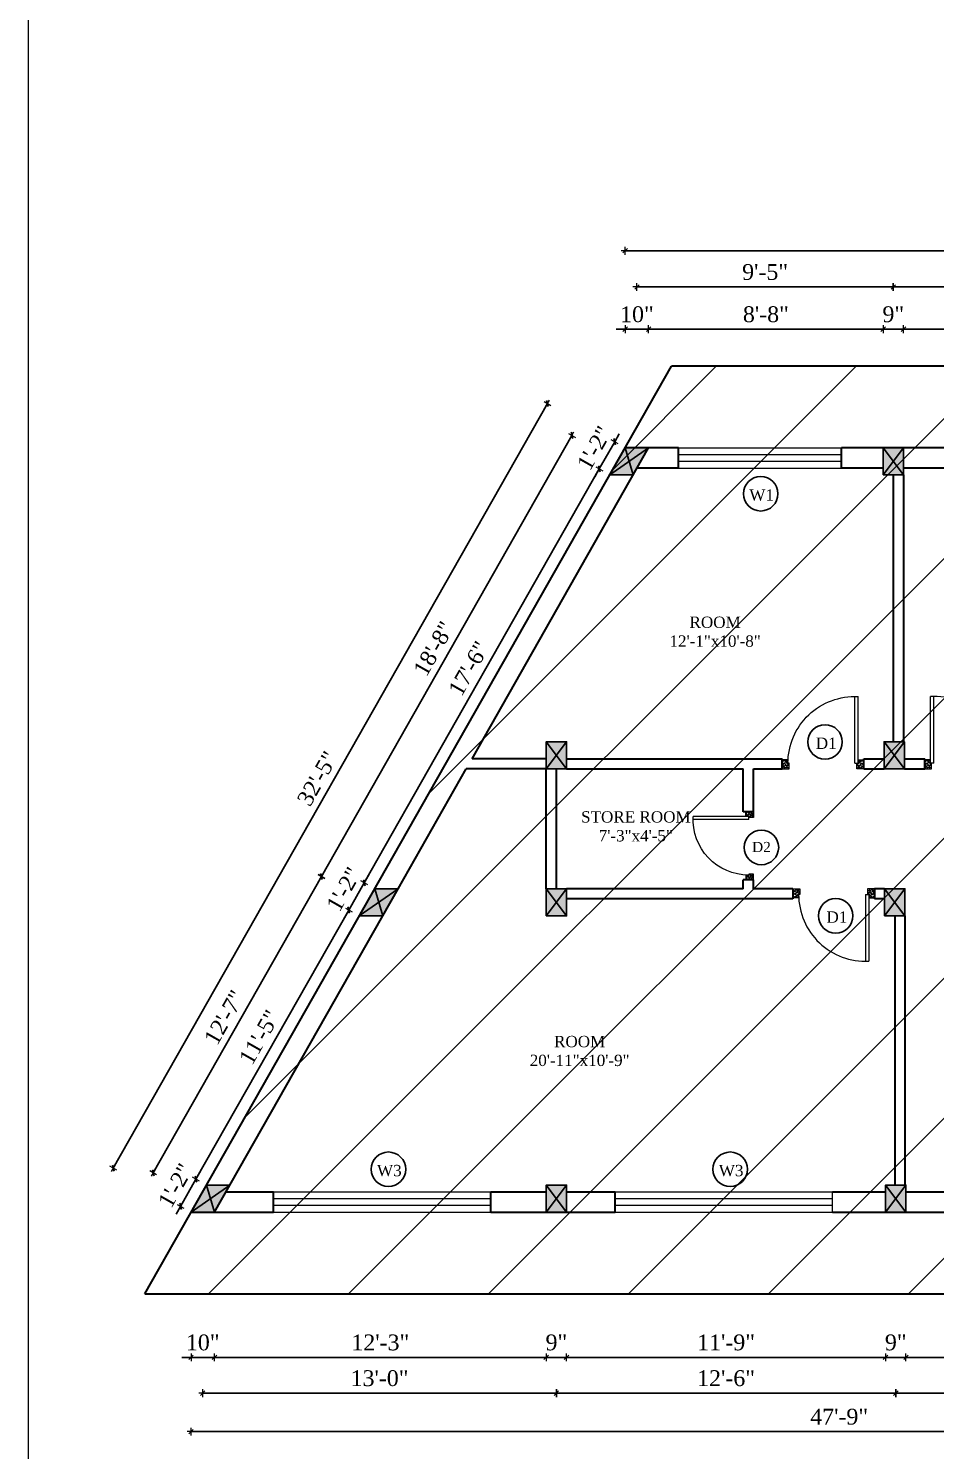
# Model space of a CAD drawing. Header units: inches. Extents: x 4069 to 291496, y -47643 to 12535.
# Drawn here: x 90200 to 90601, y 1721 to 2349 of the extents above; entities that cross this region are included whole.
import ezdxf

# ---------------------------------------------------------------- set-up
doc = ezdxf.new("R2010")
doc.units = ezdxf.units.IN
doc.header["$LTSCALE"] = 5
doc.header["$MEASUREMENT"] = 0
for name, color, linetype, lineweight in [('A-WALL', 7, 'Continuous', 9), ('Dimension', 7, 'Continuous', 18), ('DOOR', 62, 'Continuous', 0), ('Dw', 2, 'Continuous', 18), ('ele1', 21, 'Continuous', 20)]:
    doc.layers.add(name, color=color, linetype=linetype, lineweight=lineweight)
doc.layers.add('dim line', color=7, linetype='Continuous', lineweight=15, true_color=0xfab2b2)
doc.layers.add('TEXT', color=6, linetype='Continuous')
doc.layers.add('WALL', color=7, linetype='Continuous')
doc.styles.add('ordinary', font='times.ttf')
doc.dimstyles.new('Copy of 96', dxfattribs={"dimtxt": 7, "dimasz": 4, "dimexe": 0.5, "dimexo": 0.5, "dimgap": 3, "dimtad": 1, "dimdec": 1, "dimzin": 11, "dimdsep": 46, "dimlunit": 4, "dimtxsty": 'ordinary', "dimblk": 'OBLIQUE', "dimcen": 0.09, "dimse1": 1, "dimse2": 1, "dimclrt": 6, "dimazin": 0, "dimtfac": 1, "dimtdec": 1, "dimtix": 1, "dimtmove": 2, "dimatfit": 3, "dimldrblk": 'leader', "dimfxl": 0.5, "dimfxlon": 1, "dimtolj": 1, "dimtzin": 0, "dimarcsym": 0})

# ---------------------------------------------------------------- blocks, each defined once
blk = doc.blocks.new('c2a')
at = {"color": 1, "ltscale": 5}
for p, q in [((18091.63, 4625.76), (18084.82, 4613.76)), ((18101.98, 4625.76), (18091.63, 4625.76)), ((18095.17, 4613.76), (18101.98, 4625.76)), ((18084.82, 4613.76), (18095.17, 4613.76))]:
    blk.add_line(p, q, dxfattribs=at)
blk = doc.blocks.new('A$C27B36B59')
at = {"layer": 'DOOR'}
for p, q in [((0, 4), (0, 0)), ((2.5, 4), (0, 4)), ((0, 0), (3, 0)), ((2.5, 2.5), (2.5, 4)), ((3, 2.5), (2.5, 2.5)), ((3, 0), (3, 2.5))]:
    blk.add_line(p, q, dxfattribs=at)
for centre, radius, start, end in [((-1.4, -0.54), 4.75, 22.14107, 72.83803), ((1.34, 2.09), 1.64, 45.13802, 144.89476), ((2.21, 0.3), 2.49, 83.31492, 152.65798), ((0.13, 0.37), 2.05, 349.48753, 93.68048), ((1.96, -0.47), 2.01, 58.74475, 166.49498), ((-0.06, 0.32), 1.13, 343.54197, 86.94698), ((2.08, -0.4), 1.17, 38.28162, 160.15192)]:
    blk.add_arc(centre, radius, start, end, dxfattribs=at)
blk = doc.blocks.new('D2')
at = {"layer": 'DOOR'}
for p, q in [((74473.95, 24047.59), (74473.95, 24018.09)), ((74473.95, 24047.59), (74475.45, 24047.59)), ((74475.45, 24047.59), (74475.45, 24018.13))]:
    blk.add_line(p, q, dxfattribs=at)
blk.add_arc((74473.95, 24047.59), 29.5, 180, 272.9146, dxfattribs=at)
at = {"layer": 'DOOR', "xscale": -1, "rotation": 180}
blk.add_blockref('A$C27B36B59', (74441.95, 24050.09), dxfattribs=at)
at = {"layer": 'DOOR', "rotation": 180}
blk.add_blockref('A$C27B36B59', (74477.95, 24050.09), dxfattribs=at)
blk = doc.blocks.new('oblique')
at = {"color": 0, "lineweight": -2}
blk.add_line((0.25, 0.25), (-0.25, -0.25), dxfattribs=at)
at = {"layer": 'dim line', "lineweight": 9}
for p, q in [((-0.4375, 0), (0.4375, 0)), ((0, 0.4375), (0, -0.4375))]:
    blk.add_line(p, q, dxfattribs=at)
blk = doc.blocks.new('*D2107')
at = {"layer": 'A-WALL', "color": 0, "lineweight": -2, "ltscale": 50, "transparency": 16777216}
blk.add_line((90735.93, 1745.92), (90582.93, 1745.92), dxfattribs=at)
at = {"layer": 'Defpoints', "color": 0, "ltscale": 50, "transparency": 16777216}
for p in [(90582.93, 1825.85), (90735.93, 1825.85), (90582.93, 1745.92)]:
    blk.add_point(p, dxfattribs=at)
at = {"layer": 'A-WALL', "color": 0, "lineweight": -2, "ltscale": 50, "transparency": 16777216, "xscale": 4, "yscale": 4, "zscale": 4, "rotation": 180}
blk.add_blockref('oblique', (90582.93, 1745.92), dxfattribs=at)
at = {"layer": 'A-WALL', "color": 0, "lineweight": -2, "ltscale": 50, "transparency": 16777216, "xscale": 4, "yscale": 4, "zscale": 4}
blk.add_blockref('oblique', (90735.93, 1745.92), dxfattribs=at)
at = {"layer": 'A-WALL', "color": 6, "ltscale": 50, "transparency": 16777216, "insert": (90659.43, 1752.49), "char_height": 7, "attachment_point": 5, "style": 'ordinary'}
blk.add_mtext('\\A1;12\'-9"', dxfattribs=at)
blk = doc.blocks.new('_OBLIQUE')
at = {"color": 0, "linetype": 'ByBlock'}
blk.add_line((-0.5, -0.5), (0.5, 0.5), dxfattribs=at)
blk = doc.blocks.new('leader')
at = {"layer": 'Dimension'}
for p, q in [((0, -4.33), (0, 4.33)), ((-4.42, 0), (4.42, 0))]:
    blk.add_line(p, q, dxfattribs=at)
blk = doc.blocks.new('*D2108')
at = {"layer": 'A-WALL', "color": 0, "lineweight": -2, "ltscale": 50, "transparency": 16777216}
blk.add_line((90582.93, 1745.92), (90432.93, 1745.92), dxfattribs=at)
at = {"layer": 'Defpoints', "color": 0, "ltscale": 50, "transparency": 16777216}
for p in [(90432.93, 1825.85), (90582.93, 1825.85), (90432.93, 1745.92)]:
    blk.add_point(p, dxfattribs=at)
at = {"layer": 'A-WALL', "color": 0, "lineweight": -2, "ltscale": 50, "transparency": 16777216, "xscale": 4, "yscale": 4, "zscale": 4, "rotation": 180}
blk.add_blockref('oblique', (90432.93, 1745.92), dxfattribs=at)
at = {"layer": 'A-WALL', "color": 0, "lineweight": -2, "ltscale": 50, "transparency": 16777216, "xscale": 4, "yscale": 4, "zscale": 4}
blk.add_blockref('oblique', (90582.93, 1745.92), dxfattribs=at)
at = {"layer": 'A-WALL', "color": 6, "ltscale": 50, "transparency": 16777216, "insert": (90507.93, 1752.48), "char_height": 7, "attachment_point": 5, "style": 'ordinary'}
blk.add_mtext('\\A1;12\'-6"', dxfattribs=at)
blk = doc.blocks.new('*D2109')
at = {"layer": 'A-WALL', "color": 0, "lineweight": -2, "ltscale": 50, "transparency": 16777216}
blk.add_line((90432.93, 1745.92), (90276.61, 1745.92), dxfattribs=at)
at = {"layer": 'Defpoints', "color": 0, "ltscale": 50, "transparency": 16777216}
for p in [(90276.61, 1825.85), (90432.93, 1825.85), (90276.61, 1745.92)]:
    blk.add_point(p, dxfattribs=at)
at = {"layer": 'A-WALL', "color": 0, "lineweight": -2, "ltscale": 50, "transparency": 16777216, "xscale": 4, "yscale": 4, "zscale": 4, "rotation": 180}
blk.add_blockref('oblique', (90276.61, 1745.92), dxfattribs=at)
at = {"layer": 'A-WALL', "color": 0, "lineweight": -2, "ltscale": 50, "transparency": 16777216, "xscale": 4, "yscale": 4, "zscale": 4}
blk.add_blockref('oblique', (90432.93, 1745.92), dxfattribs=at)
at = {"layer": 'A-WALL', "color": 6, "ltscale": 50, "transparency": 16777216, "insert": (90354.77, 1752.48), "char_height": 7, "attachment_point": 5, "style": 'ordinary'}
blk.add_mtext('\\A1;13\'-0"', dxfattribs=at)
blk = doc.blocks.new('*D2110')
at = {"layer": 'A-WALL', "color": 0, "lineweight": -2, "ltscale": 50, "transparency": 16777216}
blk.add_line((90844.43, 1728.89), (90271.43, 1728.89), dxfattribs=at)
at = {"layer": 'Defpoints', "color": 0, "ltscale": 50, "transparency": 16777216}
for p in [(90271.43, 1825.85), (90844.43, 1825.85), (90271.43, 1728.89)]:
    blk.add_point(p, dxfattribs=at)
at = {"layer": 'A-WALL', "color": 0, "lineweight": -2, "ltscale": 50, "transparency": 16777216, "xscale": 4, "yscale": 4, "zscale": 4, "rotation": 180}
blk.add_blockref('oblique', (90271.43, 1728.89), dxfattribs=at)
at = {"layer": 'A-WALL', "color": 0, "lineweight": -2, "ltscale": 50, "transparency": 16777216, "xscale": 4, "yscale": 4, "zscale": 4}
blk.add_blockref('oblique', (90844.43, 1728.89), dxfattribs=at)
at = {"layer": 'A-WALL', "color": 6, "ltscale": 50, "transparency": 16777216, "insert": (90557.93, 1735.46), "char_height": 7, "attachment_point": 5, "style": 'ordinary'}
blk.add_mtext('\\A1;47\'-9"', dxfattribs=at)
blk = doc.blocks.new('*D2111')
at = {"layer": 'A-WALL', "color": 0, "lineweight": -2, "ltscale": 50, "transparency": 16777216}
for p, q in [((90273.6, 1840.48), (90275.58, 1843.96)), ((90266.79, 1828.48), (90273.6, 1840.48)), ((90266.79, 1828.48), (90264.81, 1825.01))]:
    blk.add_line(p, q, dxfattribs=at)
at = {"layer": 'Defpoints', "color": 0, "ltscale": 50, "transparency": 16777216}
for p in [(90273.6, 1840.48), (90278.25, 1837.85), (90271.43, 1825.85)]:
    blk.add_point(p, dxfattribs=at)
at = {"layer": 'A-WALL', "color": 0, "lineweight": -2, "ltscale": 50, "transparency": 16777216, "xscale": 4, "yscale": 4, "zscale": 4}
for p, rotation in [((90273.6, 1840.48), 240.4114854942634), ((90266.79, 1828.48), 60.41148549426335)]:
    blk.add_blockref('oblique', p, dxfattribs=dict(at, rotation=rotation))
at = {"layer": 'A-WALL', "color": 6, "ltscale": 50, "transparency": 16777216, "insert": (90264.54, 1837.69), "char_height": 7, "attachment_point": 5, "rotation": 60.41149, "style": 'ordinary'}
blk.add_mtext('\\A1;1\'-2"', dxfattribs=at)
blk = doc.blocks.new('*D2112')
at = {"layer": 'A-WALL', "color": 0, "lineweight": -2, "ltscale": 50, "transparency": 16777216}
blk.add_line((90273.6, 1840.48), (90341.17, 1959.48), dxfattribs=at)
at = {"layer": 'Defpoints', "color": 0, "ltscale": 50, "transparency": 16777216}
for p in [(90341.17, 1959.48), (90345.82, 1956.85), (90278.25, 1837.85)]:
    blk.add_point(p, dxfattribs=at)
at = {"layer": 'A-WALL', "color": 0, "lineweight": -2, "ltscale": 50, "transparency": 16777216, "xscale": 4, "yscale": 4, "zscale": 4}
for p, rotation in [((90341.17, 1959.48), 60.4114854945213), ((90273.6, 1840.48), 240.4114854945213)]:
    blk.add_blockref('oblique', p, dxfattribs=dict(at, rotation=rotation))
at = {"layer": 'A-WALL', "color": 6, "ltscale": 50, "transparency": 16777216, "insert": (90301.68, 1903.22), "char_height": 7, "attachment_point": 5, "rotation": 60.41149, "style": 'ordinary'}
blk.add_mtext('\\A1;11\'-5"', dxfattribs=at)
blk = doc.blocks.new('*D2113')
at = {"layer": 'A-WALL', "color": 0, "lineweight": -2, "ltscale": 50, "transparency": 16777216}
for p, q in [((90347.99, 1971.48), (90349.96, 1974.96)), ((90341.17, 1959.48), (90347.99, 1971.48)), ((90341.17, 1959.48), (90339.2, 1956.01))]:
    blk.add_line(p, q, dxfattribs=at)
at = {"layer": 'Defpoints', "color": 0, "ltscale": 50, "transparency": 16777216}
for p in [(90347.99, 1971.48), (90352.63, 1968.85), (90345.82, 1956.85)]:
    blk.add_point(p, dxfattribs=at)
at = {"layer": 'A-WALL', "color": 0, "lineweight": -2, "ltscale": 50, "transparency": 16777216, "xscale": 4, "yscale": 4, "zscale": 4}
for p, rotation in [((90347.99, 1971.48), 240.4114854945213), ((90341.17, 1959.48), 60.41148549452131)]:
    blk.add_blockref('oblique', p, dxfattribs=dict(at, rotation=rotation))
at = {"layer": 'A-WALL', "color": 6, "ltscale": 50, "transparency": 16777216, "insert": (90338.93, 1968.69), "char_height": 7, "attachment_point": 5, "rotation": 60.41149, "style": 'ordinary'}
blk.add_mtext('\\A1;1\'-2"', dxfattribs=at)
blk = doc.blocks.new('*D2114')
at = {"layer": 'A-WALL', "color": 0, "lineweight": -2, "ltscale": 50, "transparency": 16777216}
blk.add_line((90347.99, 1971.48), (90451.9, 2154.48), dxfattribs=at)
at = {"layer": 'Defpoints', "color": 0, "ltscale": 50, "transparency": 16777216}
for p in [(90451.9, 2154.48), (90456.54, 2151.85), (90352.63, 1968.85)]:
    blk.add_point(p, dxfattribs=at)
at = {"layer": 'A-WALL', "color": 0, "lineweight": -2, "ltscale": 50, "transparency": 16777216, "xscale": 4, "yscale": 4, "zscale": 4}
for p, rotation in [((90451.9, 2154.48), 60.4114854945213), ((90347.99, 1971.48), 240.4114854945213)]:
    blk.add_blockref('oblique', p, dxfattribs=dict(at, rotation=rotation))
at = {"layer": 'A-WALL', "color": 6, "ltscale": 50, "transparency": 16777216, "insert": (90394.23, 2066.23), "char_height": 7, "attachment_point": 5, "rotation": 60.41149, "style": 'ordinary'}
blk.add_mtext('\\A1;17\'-6"', dxfattribs=at)
blk = doc.blocks.new('*D2115')
at = {"layer": 'A-WALL', "color": 0, "lineweight": -2, "ltscale": 50, "transparency": 16777216}
for p, q in [((90458.71, 2166.48), (90460.68, 2169.96)), ((90451.9, 2154.48), (90458.71, 2166.48)), ((90451.9, 2154.48), (90449.92, 2151.01))]:
    blk.add_line(p, q, dxfattribs=at)
at = {"layer": 'Defpoints', "color": 0, "ltscale": 50, "transparency": 16777216}
for p in [(90458.71, 2166.48), (90463.35, 2163.85), (90456.54, 2151.85)]:
    blk.add_point(p, dxfattribs=at)
at = {"layer": 'A-WALL', "color": 0, "lineweight": -2, "ltscale": 50, "transparency": 16777216, "xscale": 4, "yscale": 4, "zscale": 4}
for p, rotation in [((90458.71, 2166.48), 240.4114854945213), ((90451.9, 2154.48), 60.41148549452131)]:
    blk.add_blockref('oblique', p, dxfattribs=dict(at, rotation=rotation))
at = {"layer": 'A-WALL', "color": 6, "ltscale": 50, "transparency": 16777216, "insert": (90449.65, 2163.69), "char_height": 7, "attachment_point": 5, "rotation": 60.41149, "style": 'ordinary'}
blk.add_mtext('\\A1;1\'-2"', dxfattribs=at)
blk = doc.blocks.new('*D2116')
at = {"layer": 'A-WALL', "color": 0, "lineweight": -2, "ltscale": 50, "transparency": 16777216}
blk.add_line((90439.82, 2169.28), (90329.09, 1974.28), dxfattribs=at)
at = {"layer": 'Defpoints', "color": 0, "ltscale": 50, "transparency": 16777216}
for p in [(90459.95, 2157.85), (90329.09, 1974.28), (90349.22, 1962.85)]:
    blk.add_point(p, dxfattribs=at)
at = {"layer": 'A-WALL', "color": 0, "lineweight": -2, "ltscale": 50, "transparency": 16777216, "xscale": 4, "yscale": 4, "zscale": 4}
for p, rotation in [((90439.82, 2169.28), 60.41148549426999), ((90329.09, 1974.28), 240.41148549427)]:
    blk.add_blockref('oblique', p, dxfattribs=dict(at, rotation=rotation))
at = {"layer": 'A-WALL', "color": 6, "ltscale": 50, "transparency": 16777216, "insert": (90378.75, 2075.02), "char_height": 7, "attachment_point": 5, "rotation": 60.41149, "style": 'ordinary'}
blk.add_mtext('\\A1;18\'-8"', dxfattribs=at)
blk = doc.blocks.new('*D2117')
at = {"layer": 'A-WALL', "color": 0, "lineweight": -2, "ltscale": 50, "transparency": 16777216}
blk.add_line((90329.09, 1974.28), (90254.71, 1843.28), dxfattribs=at)
at = {"layer": 'Defpoints', "color": 0, "ltscale": 50, "transparency": 16777216}
for p in [(90349.22, 1962.85), (90254.71, 1843.28), (90274.84, 1831.85)]:
    blk.add_point(p, dxfattribs=at)
at = {"layer": 'A-WALL', "color": 0, "lineweight": -2, "ltscale": 50, "transparency": 16777216, "xscale": 4, "yscale": 4, "zscale": 4}
for p, rotation in [((90329.09, 1974.28), 60.41148549452131), ((90254.71, 1843.28), 240.4114854945213)]:
    blk.add_blockref('oblique', p, dxfattribs=dict(at, rotation=rotation))
at = {"layer": 'A-WALL', "color": 6, "ltscale": 50, "transparency": 16777216, "insert": (90286.19, 1912.02), "char_height": 7, "attachment_point": 5, "rotation": 60.41149, "style": 'ordinary'}
blk.add_mtext('\\A1;12\'-7"', dxfattribs=at)
blk = doc.blocks.new('*D2118')
at = {"layer": 'A-WALL', "color": 0, "lineweight": -2, "ltscale": 50, "transparency": 16777216}
blk.add_line((90237.06, 1845.36), (90428.98, 2183.36), dxfattribs=at)
at = {"layer": 'Defpoints', "color": 0, "ltscale": 50, "transparency": 16777216}
for p in [(90428.98, 2183.36), (90463.35, 2163.85), (90271.43, 1825.85)]:
    blk.add_point(p, dxfattribs=at)
at = {"layer": 'A-WALL', "color": 0, "lineweight": -2, "ltscale": 50, "transparency": 16777216, "xscale": 4, "yscale": 4, "zscale": 4}
for p, rotation in [((90428.98, 2183.36), 60.41148549426746), ((90237.06, 1845.36), 240.4114854942675)]:
    blk.add_blockref('oblique', p, dxfattribs=dict(at, rotation=rotation))
at = {"layer": 'A-WALL', "color": 6, "ltscale": 50, "transparency": 16777216, "insert": (90327.32, 2017.6), "char_height": 7, "attachment_point": 5, "rotation": 60.41149, "style": 'ordinary'}
blk.add_mtext('\\A1;32\'-5"', dxfattribs=at)
blk = doc.blocks.new('*D2119')
at = {"layer": 'A-WALL', "color": 0, "lineweight": -2, "ltscale": 50, "transparency": 16777216}
for p, q in [((90463.35, 2216.22), (90459.35, 2216.22)), ((90463.35, 2216.22), (90473.7, 2216.22)), ((90473.7, 2216.22), (90477.7, 2216.22))]:
    blk.add_line(p, q, dxfattribs=at)
at = {"layer": 'Defpoints', "color": 0, "ltscale": 50, "transparency": 16777216}
for p in [(90473.7, 2216.22), (90463.35, 2163.85), (90473.7, 2163.85)]:
    blk.add_point(p, dxfattribs=at)
at = {"layer": 'A-WALL', "color": 0, "lineweight": -2, "ltscale": 50, "transparency": 16777216, "xscale": 4, "yscale": 4, "zscale": 4}
blk.add_blockref('oblique', (90463.35, 2216.22), dxfattribs=at)
at = {"layer": 'A-WALL', "color": 0, "lineweight": -2, "ltscale": 50, "transparency": 16777216, "xscale": 4, "yscale": 4, "zscale": 4, "rotation": 180}
blk.add_blockref('oblique', (90473.7, 2216.22), dxfattribs=at)
at = {"layer": 'A-WALL', "color": 6, "ltscale": 50, "transparency": 16777216, "insert": (90468.53, 2222.78), "char_height": 7, "attachment_point": 5, "style": 'ordinary'}
blk.add_mtext('\\A1;10"', dxfattribs=at)
blk = doc.blocks.new('*D2120')
at = {"layer": 'A-WALL', "color": 0, "lineweight": -2, "ltscale": 50, "transparency": 16777216}
blk.add_line((90473.7, 2216.22), (90577.35, 2216.22), dxfattribs=at)
at = {"layer": 'Defpoints', "color": 0, "ltscale": 50, "transparency": 16777216}
for p in [(90577.35, 2216.22), (90473.7, 2163.85), (90577.35, 2163.85)]:
    blk.add_point(p, dxfattribs=at)
at = {"layer": 'A-WALL', "color": 0, "lineweight": -2, "ltscale": 50, "transparency": 16777216, "xscale": 4, "yscale": 4, "zscale": 4}
for p, rotation in [((90473.7, 2216.22), 180.0000000000261), ((90577.35, 2216.22), 2.605510395054913e-11)]:
    blk.add_blockref('oblique', p, dxfattribs=dict(at, rotation=rotation))
at = {"layer": 'A-WALL', "color": 6, "ltscale": 50, "transparency": 16777216, "insert": (90525.53, 2222.78), "char_height": 7, "attachment_point": 5, "style": 'ordinary'}
blk.add_mtext('\\A1;8\'-8"', dxfattribs=at)
blk = doc.blocks.new('*D2121')
at = {"layer": 'A-WALL', "color": 0, "lineweight": -2, "ltscale": 50, "transparency": 16777216}
for p, q in [((90577.35, 2216.22), (90573.35, 2216.22)), ((90577.35, 2216.22), (90586.35, 2216.22)), ((90586.35, 2216.22), (90590.35, 2216.22))]:
    blk.add_line(p, q, dxfattribs=at)
at = {"layer": 'Defpoints', "color": 0, "ltscale": 50, "transparency": 16777216}
for p in [(90586.35, 2216.22), (90577.35, 2163.85), (90586.35, 2163.85)]:
    blk.add_point(p, dxfattribs=at)
at = {"layer": 'A-WALL', "color": 0, "lineweight": -2, "ltscale": 50, "transparency": 16777216, "xscale": 4, "yscale": 4, "zscale": 4}
for p, rotation in [((90577.35, 2216.22), 2.605915483400167e-11), ((90586.35, 2216.22), 180.0000000000261)]:
    blk.add_blockref('oblique', p, dxfattribs=dict(at, rotation=rotation))
at = {"layer": 'A-WALL', "color": 6, "ltscale": 50, "transparency": 16777216, "insert": (90581.85, 2222.79), "char_height": 7, "attachment_point": 5, "style": 'ordinary'}
blk.add_mtext('\\A1;9"', dxfattribs=at)
blk = doc.blocks.new('*D2122')
at = {"layer": 'A-WALL', "color": 0, "lineweight": -2, "ltscale": 50, "transparency": 16777216}
blk.add_line((90586.35, 2216.22), (90741.35, 2216.22), dxfattribs=at)
at = {"layer": 'Defpoints', "color": 0, "ltscale": 50, "transparency": 16777216}
for p in [(90741.35, 2216.22), (90586.35, 2163.85), (90741.35, 2163.85)]:
    blk.add_point(p, dxfattribs=at)
at = {"layer": 'A-WALL', "color": 0, "lineweight": -2, "ltscale": 50, "transparency": 16777216, "xscale": 4, "yscale": 4, "zscale": 4}
for p, rotation in [((90586.35, 2216.22), 180.0000000000261), ((90741.35, 2216.22), 2.605510395054913e-11)]:
    blk.add_blockref('oblique', p, dxfattribs=dict(at, rotation=rotation))
at = {"layer": 'A-WALL', "color": 6, "ltscale": 50, "transparency": 16777216, "insert": (90663.85, 2222.72), "char_height": 7, "attachment_point": 5, "style": 'ordinary'}
blk.add_mtext('\\A1;12\'-11"', dxfattribs=at)
blk = doc.blocks.new('*D2127')
at = {"layer": 'A-WALL', "color": 0, "lineweight": -2, "ltscale": 50, "transparency": 16777216}
blk.add_line((90745.85, 2234.89), (90581.85, 2234.89), dxfattribs=at)
at = {"layer": 'Defpoints', "color": 0, "ltscale": 50, "transparency": 16777216}
for p in [(90581.85, 2234.89), (90581.85, 2163.85), (90745.85, 2163.85)]:
    blk.add_point(p, dxfattribs=at)
at = {"layer": 'A-WALL', "color": 0, "lineweight": -2, "ltscale": 50, "transparency": 16777216, "xscale": 4, "yscale": 4, "zscale": 4, "rotation": 180}
blk.add_blockref('oblique', (90581.85, 2234.89), dxfattribs=at)
at = {"layer": 'A-WALL', "color": 0, "lineweight": -2, "ltscale": 50, "transparency": 16777216, "xscale": 4, "yscale": 4, "zscale": 4}
blk.add_blockref('oblique', (90745.85, 2234.89), dxfattribs=at)
at = {"layer": 'A-WALL', "color": 6, "ltscale": 50, "transparency": 16777216, "insert": (90663.85, 2241.46), "char_height": 7, "attachment_point": 5, "style": 'ordinary'}
blk.add_mtext('\\A1;13\'-8"', dxfattribs=at)
blk = doc.blocks.new('*D2128')
at = {"layer": 'A-WALL', "color": 0, "lineweight": -2, "ltscale": 50, "transparency": 16777216}
blk.add_line((90581.85, 2234.89), (90468.53, 2234.89), dxfattribs=at)
at = {"layer": 'Defpoints', "color": 0, "ltscale": 50, "transparency": 16777216}
for p in [(90468.53, 2234.89), (90468.53, 2163.85), (90581.85, 2163.85)]:
    blk.add_point(p, dxfattribs=at)
at = {"layer": 'A-WALL', "color": 0, "lineweight": -2, "ltscale": 50, "transparency": 16777216, "xscale": 4, "yscale": 4, "zscale": 4, "rotation": 180}
blk.add_blockref('oblique', (90468.53, 2234.89), dxfattribs=at)
at = {"layer": 'A-WALL', "color": 0, "lineweight": -2, "ltscale": 50, "transparency": 16777216, "xscale": 4, "yscale": 4, "zscale": 4}
blk.add_blockref('oblique', (90581.85, 2234.89), dxfattribs=at)
at = {"layer": 'A-WALL', "color": 6, "ltscale": 50, "transparency": 16777216, "insert": (90525.19, 2241.47), "char_height": 7, "attachment_point": 5, "style": 'ordinary'}
blk.add_mtext('\\A1;9\'-5"', dxfattribs=at)
blk = doc.blocks.new('*D2129')
at = {"layer": 'A-WALL', "color": 0, "lineweight": -2, "ltscale": 50, "transparency": 16777216}
blk.add_line((90463.35, 2250.91), (90842.35, 2250.91), dxfattribs=at)
at = {"layer": 'Defpoints', "color": 0, "ltscale": 50, "transparency": 16777216}
for p in [(90842.35, 2250.91), (90463.35, 2163.85), (90842.35, 2163.85)]:
    blk.add_point(p, dxfattribs=at)
at = {"layer": 'A-WALL', "color": 0, "lineweight": -2, "ltscale": 50, "transparency": 16777216, "xscale": 4, "yscale": 4, "zscale": 4, "rotation": 180}
blk.add_blockref('oblique', (90463.35, 2250.91), dxfattribs=at)
at = {"layer": 'A-WALL', "color": 0, "lineweight": -2, "ltscale": 50, "transparency": 16777216, "xscale": 4, "yscale": 4, "zscale": 4}
blk.add_blockref('oblique', (90842.35, 2250.91), dxfattribs=at)
at = {"layer": 'A-WALL', "color": 6, "ltscale": 50, "transparency": 16777216, "insert": (90652.85, 2257.48), "char_height": 7, "attachment_point": 5, "style": 'ordinary'}
blk.add_mtext('\\A1;31\'-7"', dxfattribs=at)
blk = doc.blocks.new('*D2130')
at = {"layer": 'A-WALL', "color": 0, "lineweight": -2, "ltscale": 50, "transparency": 16777216}
for p, q in [((90271.43, 1761.72), (90267.43, 1761.72)), ((90271.43, 1761.72), (90281.78, 1761.72)), ((90281.78, 1761.72), (90285.78, 1761.72))]:
    blk.add_line(p, q, dxfattribs=at)
at = {"layer": 'Defpoints', "color": 0, "ltscale": 50, "transparency": 16777216}
for p in [(90271.43, 1825.85), (90281.78, 1825.85), (90281.78, 1761.72)]:
    blk.add_point(p, dxfattribs=at)
at = {"layer": 'A-WALL', "color": 0, "lineweight": -2, "ltscale": 50, "transparency": 16777216, "xscale": 4, "yscale": 4, "zscale": 4}
blk.add_blockref('oblique', (90271.43, 1761.72), dxfattribs=at)
at = {"layer": 'A-WALL', "color": 0, "lineweight": -2, "ltscale": 50, "transparency": 16777216, "xscale": 4, "yscale": 4, "zscale": 4, "rotation": 180}
blk.add_blockref('oblique', (90281.78, 1761.72), dxfattribs=at)
at = {"layer": 'A-WALL', "color": 6, "ltscale": 50, "transparency": 16777216, "insert": (90276.61, 1768.28), "char_height": 7, "attachment_point": 5, "style": 'ordinary'}
blk.add_mtext('\\A1;10"', dxfattribs=at)
blk = doc.blocks.new('*D2131')
at = {"layer": 'A-WALL', "color": 0, "lineweight": -2, "ltscale": 50, "transparency": 16777216}
blk.add_line((90281.78, 1761.72), (90428.43, 1761.72), dxfattribs=at)
at = {"layer": 'Defpoints', "color": 0, "ltscale": 50, "transparency": 16777216}
for p in [(90281.78, 1825.85), (90428.43, 1825.85), (90428.43, 1761.72)]:
    blk.add_point(p, dxfattribs=at)
at = {"layer": 'A-WALL', "color": 0, "lineweight": -2, "ltscale": 50, "transparency": 16777216, "xscale": 4, "yscale": 4, "zscale": 4, "rotation": 180}
blk.add_blockref('oblique', (90281.78, 1761.72), dxfattribs=at)
at = {"layer": 'A-WALL', "color": 0, "lineweight": -2, "ltscale": 50, "transparency": 16777216, "xscale": 4, "yscale": 4, "zscale": 4}
blk.add_blockref('oblique', (90428.43, 1761.72), dxfattribs=at)
at = {"layer": 'A-WALL', "color": 6, "ltscale": 50, "transparency": 16777216, "insert": (90355.11, 1768.28), "char_height": 7, "attachment_point": 5, "style": 'ordinary'}
blk.add_mtext('\\A1;12\'-3"', dxfattribs=at)
blk = doc.blocks.new('*D2132')
at = {"layer": 'A-WALL', "color": 0, "lineweight": -2, "ltscale": 50, "transparency": 16777216}
for p, q in [((90428.43, 1761.72), (90424.43, 1761.72)), ((90428.43, 1761.72), (90437.43, 1761.72)), ((90437.43, 1761.72), (90441.43, 1761.72))]:
    blk.add_line(p, q, dxfattribs=at)
at = {"layer": 'Defpoints', "color": 0, "ltscale": 50, "transparency": 16777216}
for p in [(90428.43, 1825.85), (90437.43, 1825.85), (90437.43, 1761.72)]:
    blk.add_point(p, dxfattribs=at)
at = {"layer": 'A-WALL', "color": 0, "lineweight": -2, "ltscale": 50, "transparency": 16777216, "xscale": 4, "yscale": 4, "zscale": 4}
blk.add_blockref('oblique', (90428.43, 1761.72), dxfattribs=at)
at = {"layer": 'A-WALL', "color": 0, "lineweight": -2, "ltscale": 50, "transparency": 16777216, "xscale": 4, "yscale": 4, "zscale": 4, "rotation": 180}
blk.add_blockref('oblique', (90437.43, 1761.72), dxfattribs=at)
at = {"layer": 'A-WALL', "color": 6, "ltscale": 50, "transparency": 16777216, "insert": (90432.93, 1768.29), "char_height": 7, "attachment_point": 5, "style": 'ordinary'}
blk.add_mtext('\\A1;9"', dxfattribs=at)
blk = doc.blocks.new('*D2133')
at = {"layer": 'A-WALL', "color": 0, "lineweight": -2, "ltscale": 50, "transparency": 16777216}
blk.add_line((90437.43, 1761.72), (90578.43, 1761.72), dxfattribs=at)
at = {"layer": 'Defpoints', "color": 0, "ltscale": 50, "transparency": 16777216}
for p in [(90437.43, 1825.85), (90578.43, 1825.85), (90578.43, 1761.72)]:
    blk.add_point(p, dxfattribs=at)
at = {"layer": 'A-WALL', "color": 0, "lineweight": -2, "ltscale": 50, "transparency": 16777216, "xscale": 4, "yscale": 4, "zscale": 4, "rotation": 180}
blk.add_blockref('oblique', (90437.43, 1761.72), dxfattribs=at)
at = {"layer": 'A-WALL', "color": 0, "lineweight": -2, "ltscale": 50, "transparency": 16777216, "xscale": 4, "yscale": 4, "zscale": 4}
blk.add_blockref('oblique', (90578.43, 1761.72), dxfattribs=at)
at = {"layer": 'A-WALL', "color": 6, "ltscale": 50, "transparency": 16777216, "insert": (90507.93, 1768.29), "char_height": 7, "attachment_point": 5, "style": 'ordinary'}
blk.add_mtext('\\A1;11\'-9"', dxfattribs=at)
blk = doc.blocks.new('*D2134')
at = {"layer": 'A-WALL', "color": 0, "lineweight": -2, "ltscale": 50, "transparency": 16777216}
for p, q in [((90578.43, 1761.72), (90574.43, 1761.72)), ((90578.43, 1761.72), (90587.43, 1761.72)), ((90587.43, 1761.72), (90591.43, 1761.72))]:
    blk.add_line(p, q, dxfattribs=at)
at = {"layer": 'Defpoints', "color": 0, "ltscale": 50, "transparency": 16777216}
for p in [(90578.43, 1825.85), (90587.43, 1825.85), (90587.43, 1761.72)]:
    blk.add_point(p, dxfattribs=at)
at = {"layer": 'A-WALL', "color": 0, "lineweight": -2, "ltscale": 50, "transparency": 16777216, "xscale": 4, "yscale": 4, "zscale": 4}
blk.add_blockref('oblique', (90578.43, 1761.72), dxfattribs=at)
at = {"layer": 'A-WALL', "color": 0, "lineweight": -2, "ltscale": 50, "transparency": 16777216, "xscale": 4, "yscale": 4, "zscale": 4, "rotation": 180}
blk.add_blockref('oblique', (90587.43, 1761.72), dxfattribs=at)
at = {"layer": 'A-WALL', "color": 6, "ltscale": 50, "transparency": 16777216, "insert": (90582.93, 1768.29), "char_height": 7, "attachment_point": 5, "style": 'ordinary'}
blk.add_mtext('\\A1;9"', dxfattribs=at)
blk = doc.blocks.new('*D2135')
at = {"layer": 'A-WALL', "color": 0, "lineweight": -2, "ltscale": 50, "transparency": 16777216}
blk.add_line((90587.43, 1761.72), (90731.43, 1761.72), dxfattribs=at)
at = {"layer": 'Defpoints', "color": 0, "ltscale": 50, "transparency": 16777216}
for p in [(90587.43, 1825.85), (90731.43, 1825.85), (90731.43, 1761.72)]:
    blk.add_point(p, dxfattribs=at)
at = {"layer": 'A-WALL', "color": 0, "lineweight": -2, "ltscale": 50, "transparency": 16777216, "xscale": 4, "yscale": 4, "zscale": 4, "rotation": 180}
blk.add_blockref('oblique', (90587.43, 1761.72), dxfattribs=at)
at = {"layer": 'A-WALL', "color": 0, "lineweight": -2, "ltscale": 50, "transparency": 16777216, "xscale": 4, "yscale": 4, "zscale": 4}
blk.add_blockref('oblique', (90731.43, 1761.72), dxfattribs=at)
at = {"layer": 'A-WALL', "color": 6, "ltscale": 50, "transparency": 16777216, "insert": (90659.43, 1768.28), "char_height": 7, "attachment_point": 5, "style": 'ordinary'}
blk.add_mtext('\\A1;12\'-0"', dxfattribs=at)

msp = doc.modelspace()

# ---------------------------------------------------------------- hatches: boundary and pattern name
at = {"layer": 'A-WALL', "ltscale": 5}
h = msp.add_hatch(dxfattribs=at)
h.set_pattern_fill('ANSI31', color=256)
h.set_pattern_definition([(45, (83816.94159, 5103.34959), (-0.0883883476, 0.0883883476), [])])
h.paths.add_polyline_path([(90250.99241, 1789.84577), (90483.79612, 2199.84577), (90842.24411, 2199.84577), (90843.84326, 1921.84577), (90892.43371, 1921.84577), (90892.43371, 1831.84577), (90844.43371, 1831.84577), (90844.65513, 1789.84577)], flags=16)
h.paths.add_polyline_path([(90250.99241, 1789.84577), (90483.79612, 2199.84577), (90842.24411, 2199.84577), (90843.84326, 1921.84577), (90892.43371, 1921.84577), (90892.43371, 1831.84577), (90844.43371, 1831.84577), (90844.65513, 1789.84577)])
at = {"layer": 'WALL', "linetype": 'ByBlock', "ltscale": 5, "true_color": 0xf8991e}
h = msp.add_hatch(dxfattribs=at)
h.set_pattern_fill('ANSI31', color=30, scale=350)
h.set_pattern_definition([(45, (83816.94, 5103.35), (-30.93592, 30.93592), [])])
h.paths.add_polyline_path([(90250.99241, 1789.84577), (90483.79612, 2199.84577), (90842.24411, 2199.84577), (90843.84326, 1921.84577), (90892.43371, 1921.84577), (90892.43371, 1831.84577), (90844.43371, 1831.84577), (90844.65513, 1789.84577)])
h = msp.add_hatch(color=30, dxfattribs=at)
h.dxf.hatch_style = 1
h.paths.add_polyline_path([(90465.12277, 2157.84577), (90466.89071, 2151.84577), (90473.70448, 2163.84577)])
h.paths.add_polyline_path([(90465.12277, 2157.84577), (90473.70448, 2163.84577), (90463.35482, 2163.84577)])
h.paths.add_polyline_path([(90463.35482, 2163.84577), (90456.54106, 2151.84577), (90465.12277, 2157.84577)])
h.paths.add_polyline_path([(90465.12277, 2157.84577), (90456.54106, 2151.84577), (90466.89071, 2151.84577)])
h = msp.add_hatch(color=30, dxfattribs=at)
h.dxf.hatch_style = 1
h.paths.add_polyline_path([(90581.85474, 2157.84577), (90577.35474, 2151.84577), (90586.35474, 2151.84577)])
h.paths.add_polyline_path([(90586.35474, 2151.84577), (90586.35474, 2163.84577), (90581.85474, 2157.84577)])
h.paths.add_polyline_path([(90581.85474, 2157.84577), (90586.35474, 2163.84577), (90577.35474, 2163.84577)])
h.paths.add_polyline_path([(90577.35474, 2163.84577), (90577.35474, 2151.84577), (90581.85474, 2157.84577)])
h = msp.add_hatch(color=30, dxfattribs=at)
h.dxf.hatch_style = 1
h.paths.add_polyline_path([(90432.93362, 2027.84577), (90428.43362, 2021.84577), (90437.43362, 2021.84577)])
h.paths.add_polyline_path([(90437.43362, 2021.84577), (90437.43362, 2033.84577), (90432.93362, 2027.84577)])
h.paths.add_polyline_path([(90432.93362, 2027.84577), (90437.43362, 2033.84577), (90428.43362, 2033.84577)])
h.paths.add_polyline_path([(90428.43362, 2033.84577), (90428.43362, 2021.84577), (90432.93362, 2027.84577)])
h = msp.add_hatch(color=30, dxfattribs=at)
h.dxf.hatch_style = 1
h.paths.add_polyline_path([(90582.28497, 2027.84577), (90577.78497, 2021.84577), (90586.78497, 2021.84577)])
h.paths.add_polyline_path([(90586.78497, 2021.84577), (90586.78497, 2033.84577), (90582.28497, 2027.84577)])
h.paths.add_polyline_path([(90582.28497, 2027.84577), (90586.78497, 2033.84577), (90577.78497, 2033.84577)])
h.paths.add_polyline_path([(90577.78497, 2033.84577), (90577.78497, 2021.84577), (90582.28497, 2027.84577)])
h = msp.add_hatch(color=30, dxfattribs=at)
h.dxf.hatch_style = 1
h.paths.add_polyline_path([(90354.39905, 1962.84577), (90356.16699, 1956.84577), (90362.98076, 1968.84577)])
h.paths.add_polyline_path([(90354.39905, 1962.84577), (90362.98076, 1968.84577), (90352.6311, 1968.84577)])
h.paths.add_polyline_path([(90352.6311, 1968.84577), (90345.81734, 1956.84577), (90354.39905, 1962.84577)])
h.paths.add_polyline_path([(90354.39905, 1962.84577), (90345.81734, 1956.84577), (90356.16699, 1956.84577)])
h = msp.add_hatch(color=30, dxfattribs=at)
h.dxf.hatch_style = 1
h.paths.add_polyline_path([(90432.93362, 1962.84577), (90428.43362, 1956.84577), (90437.43362, 1956.84577)])
h.paths.add_polyline_path([(90437.43362, 1956.84577), (90437.43362, 1968.84577), (90432.93362, 1962.84577)])
h.paths.add_polyline_path([(90432.93362, 1962.84577), (90437.43362, 1968.84577), (90428.43362, 1968.84577)])
h.paths.add_polyline_path([(90428.43362, 1968.84577), (90428.43362, 1956.84577), (90432.93362, 1962.84577)])
h = msp.add_hatch(color=30, dxfattribs=at)
h.dxf.hatch_style = 1
h.paths.add_polyline_path([(90582.50008, 1962.84577), (90578.00008, 1956.84577), (90587.00008, 1956.84577)])
h.paths.add_polyline_path([(90587.00008, 1956.84577), (90587.00008, 1968.84577), (90582.50008, 1962.84577)])
h.paths.add_polyline_path([(90582.50008, 1962.84577), (90587.00008, 1968.84577), (90578.00008, 1968.84577)])
h.paths.add_polyline_path([(90578.00008, 1968.84577), (90578.00008, 1956.84577), (90582.50008, 1962.84577)])
h = msp.add_hatch(color=30, dxfattribs=at)
h.dxf.hatch_style = 1
h.paths.add_polyline_path([(90280.01542, 1831.84577), (90281.78337, 1825.84577), (90288.59713, 1837.84577)])
h.paths.add_polyline_path([(90280.01542, 1831.84577), (90288.59713, 1837.84577), (90278.24748, 1837.84577)])
h.paths.add_polyline_path([(90278.24748, 1837.84577), (90271.43371, 1825.84577), (90280.01542, 1831.84577)])
h.paths.add_polyline_path([(90280.01542, 1831.84577), (90271.43371, 1825.84577), (90281.78337, 1825.84577)])
h = msp.add_hatch(color=30, dxfattribs=at)
h.dxf.hatch_style = 1
h.paths.add_polyline_path([(90432.93362, 1831.84577), (90428.43362, 1825.84577), (90437.43362, 1825.84577)])
h.paths.add_polyline_path([(90437.43362, 1825.84577), (90437.43362, 1837.84577), (90432.93362, 1831.84577)])
h.paths.add_polyline_path([(90432.93362, 1831.84577), (90437.43362, 1837.84577), (90428.43362, 1837.84577)])
h.paths.add_polyline_path([(90428.43362, 1837.84577), (90428.43362, 1825.84577), (90432.93362, 1831.84577)])
h = msp.add_hatch(color=30, dxfattribs=at)
h.dxf.hatch_style = 1
h.paths.add_polyline_path([(90582.93362, 1831.84577), (90578.43362, 1825.84577), (90587.43362, 1825.84577)])
h.paths.add_polyline_path([(90587.43362, 1825.84577), (90587.43362, 1837.84577), (90582.93362, 1831.84577)])
h.paths.add_polyline_path([(90582.93362, 1831.84577), (90587.43362, 1837.84577), (90578.43362, 1837.84577)])
h.paths.add_polyline_path([(90578.43362, 1837.84577), (90578.43362, 1825.84577), (90582.93362, 1831.84577)])

# ---------------------------------------------------------------- linework, layer by layer
at = {"color": 1, "ltscale": 5}
for p, q in [((90456.54106, 2151.84577), (90473.70448, 2163.84577)), ((90463.35482, 2163.84577), (90466.89071, 2151.84577)), ((90577.35474, 2151.84577), (90586.35474, 2163.84577)), ((90586.35474, 2151.84577), (90577.35474, 2163.84577)), ((90428.43362, 2021.84577), (90437.43362, 2033.84577)), ((90437.43362, 2021.84577), (90428.43362, 2033.84577)), ((90577.78497, 2021.84577), (90586.78497, 2033.84577)), ((90586.78497, 2021.84577), (90577.78497, 2033.84577)), ((90345.81734, 1956.84577), (90362.98076, 1968.84577)), ((90356.16699, 1956.84577), (90352.6311, 1968.84577)), ((90428.43362, 1956.84577), (90437.43362, 1968.84577)), ((90437.43362, 1956.84577), (90428.43362, 1968.84577)), ((90578.00008, 1956.84577), (90587.00008, 1968.84577)), ((90587.00008, 1956.84577), (90578.00008, 1968.84577)), ((90271.43371, 1825.84577), (90288.59713, 1837.84577)), ((90281.78337, 1825.84577), (90278.24748, 1837.84577)), ((90428.43362, 1825.84577), (90437.43362, 1837.84577)), ((90437.43362, 1825.84577), (90428.43362, 1837.84577)), ((90578.43362, 1825.84577), (90587.43362, 1837.84577)), ((90587.43362, 1825.84577), (90578.43362, 1837.84577))]:
    msp.add_line(p, q, dxfattribs=at)
at = {"layer": 'A-WALL', "lineweight": 30}
for p, q in [((90250.99241, 1789.84577), (90483.79612, 2199.84577)), ((90781.24407, 2199.84577), (90483.79612, 2199.84577)), ((90395.63006, 2026.34577), (90473.70448, 2163.84577)), ((90486.97445, 2163.84577), (90463.35482, 2163.84577)), ((90486.97445, 2154.84577), (90486.97445, 2163.84577)), ((90615.85474, 2163.84577), (90558.97445, 2163.84577)), ((90558.97445, 2154.84577), (90558.97445, 2163.84577)), ((90486.97445, 2154.84577), (90468.59416, 2154.84577)), ((90577.35474, 2154.84577), (90558.97445, 2154.84577)), ((90581.85474, 2151.84577), (90581.85474, 2033.84577)), ((90615.85474, 2154.84577), (90586.35474, 2154.84577)), ((90586.35474, 2151.84577), (90586.35474, 2033.84577)), ((90428.43362, 2026.34577), (90395.63006, 2026.34577)), ((90437.43362, 2026.34577), (90532.78497, 2026.34577)), ((90532.78497, 2021.84577), (90532.78497, 2026.34577)), ((90568.78497, 2026.34577), (90577.78497, 2026.34577)), ((90568.78497, 2021.84577), (90568.78497, 2026.34577)), ((90586.78497, 2026.34577), (90595.78497, 2026.34577)), ((90595.78497, 2021.84577), (90595.78497, 2026.34577)), ((90362.98076, 1968.84577), (90393.0749, 2021.84577)), ((90428.43362, 2021.84577), (90393.0749, 2021.84577)), ((90428.43362, 1968.84577), (90428.43362, 2021.84577)), ((90432.93362, 1968.84577), (90432.93362, 2021.84577)), ((90437.43362, 2021.84577), (90515.50008, 2021.84577)), ((90515.50008, 2002.84577), (90515.50008, 2021.84577)), ((90520.00008, 2021.84577), (90532.78497, 2021.84577)), ((90520.00008, 2002.84577), (90520.00008, 2021.84577)), ((90568.78497, 2021.84577), (90577.78497, 2021.84577)), ((90586.78497, 2021.84577), (90595.78497, 2021.84577)), ((90520.00008, 2002.84577), (90515.50008, 2002.84577)), ((90281.78337, 1825.84577), (90362.98076, 1968.84577)), ((90515.50008, 1968.84577), (90437.43362, 1968.84577)), ((90515.50008, 1968.84577), (90515.50008, 1972.84577)), ((90520.00008, 1972.84577), (90515.50008, 1972.84577)), ((90520.00008, 1968.84577), (90520.00008, 1972.84577)), ((90537.50008, 1968.84577), (90520.00008, 1968.84577)), ((90537.50008, 1968.84577), (90537.50008, 1964.34577)), ((90578.00008, 1968.84577), (90573.50008, 1968.84577)), ((90573.50008, 1968.84577), (90573.50008, 1964.34577)), ((90537.50008, 1964.34577), (90437.43362, 1964.34577)), ((90578.00008, 1964.34577), (90573.50008, 1964.34577)), ((90582.50008, 1956.84577), (90582.50008, 1837.84577)), ((90587.00008, 1956.84577), (90587.00008, 1837.84577)), ((90286.89369, 1834.84577), (90307.93371, 1834.84577)), ((90307.93371, 1825.84577), (90307.93371, 1834.84577)), ((90403.93371, 1834.84577), (90428.43362, 1834.84577)), ((90403.93371, 1825.84577), (90403.93371, 1834.84577)), ((90437.43362, 1834.84577), (90458.93371, 1834.84577)), ((90458.93371, 1825.84577), (90458.93371, 1834.84577)), ((90554.93371, 1834.84577), (90578.43362, 1834.84577)), ((90587.43362, 1834.84577), (90611.93371, 1834.84577)), ((90271.43371, 1825.84577), (90307.93371, 1825.84577)), ((90403.93371, 1825.84577), (90458.93371, 1825.84577)), ((90554.93371, 1825.84577), (90611.93371, 1825.84577)), ((90250.99241, 1789.84577), (90844.65513, 1789.84577))]:
    msp.add_line(p, q, dxfattribs=at)
at = {"layer": 'A-WALL', "color": 1, "ltscale": 5}
for p, q in [((90520.00008, 1968.84577), (90520.00008, 1972.84577)), ((90578.00008, 1968.84577), (90573.50008, 1968.84577))]:
    msp.add_line(p, q, dxfattribs=at)
at = {"layer": 'Dw', "color": 3}
for p, q in [((90486.97445, 2163.84577), (90558.97445, 2163.84577)), ((90486.97445, 2160.84577), (90558.97445, 2160.84577)), ((90486.97445, 2157.84577), (90558.97445, 2157.84577)), ((90486.97445, 2154.84577), (90558.97445, 2154.84577)), ((90307.93371, 1834.84577), (90403.93371, 1834.84577)), ((90403.93371, 1831.84577), (90307.93371, 1831.84577)), ((90458.93371, 1834.84577), (90554.93371, 1834.84577)), ((90554.93371, 1831.84577), (90458.93371, 1831.84577)), ((90554.93371, 1825.84577), (90554.93371, 1834.84577)), ((90403.93371, 1828.84577), (90307.93371, 1828.84577)), ((90307.93371, 1825.84577), (90403.93371, 1825.84577)), ((90554.93371, 1828.84577), (90458.93371, 1828.84577)), ((90458.93371, 1825.84577), (90554.93371, 1825.84577))]:
    msp.add_line(p, q, dxfattribs=at)
at = {"layer": 'ele1'}
msp.add_lwpolyline([(90199.57197, 2977.82099), (93284.53642, 2977.82099), (93284.53642, 822.48801), (90199.57197, 822.48801)], close=True, dxfattribs=at)
msp.add_lwpolyline([(90199.57197, 2977.82099), (93284.53642, 2977.82099), (93284.53642, 822.48801), (90199.57197, 822.48801)], close=True, dxfattribs=at)
at = {"layer": 'TEXT'}
for centre in [(90523.22418, 2143.49699), (90551.66951, 2033.76538), (90523.54082, 1987.15305), (90556.38463, 1956.92615), (90358.6808, 1844.87027), (90509.75994, 1844.87027)]:
    msp.add_circle(centre, 7.64038, dxfattribs=at)
at = {"layer": 'WALL', "color": 2, "linetype": 'ByBlock', "ltscale": 5}
for points in [[(90456.54106, 2151.84577), (90466.89071, 2151.84577), (90473.70448, 2163.84577), (90463.35482, 2163.84577)], [(90577.35474, 2151.84577), (90586.35474, 2151.84577), (90586.35474, 2163.84577), (90577.35474, 2163.84577)], [(90428.43362, 2021.84577), (90437.43362, 2021.84577), (90437.43362, 2033.84577), (90428.43362, 2033.84577)], [(90577.78497, 2021.84577), (90586.78497, 2021.84577), (90586.78497, 2033.84577), (90577.78497, 2033.84577)], [(90345.81734, 1956.84577), (90356.16699, 1956.84577), (90362.98076, 1968.84577), (90352.6311, 1968.84577)], [(90428.43362, 1956.84577), (90437.43362, 1956.84577), (90437.43362, 1968.84577), (90428.43362, 1968.84577)], [(90578.00008, 1956.84577), (90587.00008, 1956.84577), (90587.00008, 1968.84577), (90578.00008, 1968.84577)], [(90271.43371, 1825.84577), (90281.78337, 1825.84577), (90288.59713, 1837.84577), (90278.24748, 1837.84577)], [(90428.43362, 1825.84577), (90437.43362, 1825.84577), (90437.43362, 1837.84577), (90428.43362, 1837.84577)], [(90578.43362, 1825.84577), (90587.43362, 1825.84577), (90587.43362, 1837.84577), (90578.43362, 1837.84577)]]:
    msp.add_lwpolyline(points, close=True, dxfattribs=at)

# ---------------------------------------------------------------- block references
for p in [(72371.72184, -2461.91341), (72260.99812, -2656.91341), (72186.61449, -2787.91341)]:
    msp.add_blockref('c2a', p, dxfattribs=at)
at = {"layer": 'WALL', "color": 2, "linetype": 'ByBlock', "xscale": -1, "rotation": 180}
msp.add_blockref('D2', (16090.83374, 26071.93368), dxfattribs=at)
at = {"layer": 'WALL', "color": 2, "linetype": 'ByBlock', "rotation": 180}
msp.add_blockref('D2', (165073.73619, 26071.93368), dxfattribs=at)
at = {"layer": 'WALL', "color": 2, "linetype": 'ByBlock', "xscale": -0.8332999999984168, "yscale": 0.8333000000002357, "zscale": 0.8333, "rotation": 270}
msp.add_blockref('D2', (70479.06182, -60059.63099), dxfattribs=at)
at = {"layer": 'WALL', "color": 2, "linetype": 'ByBlock'}
msp.add_blockref('D2', (16095.54886, -22081.24215), dxfattribs=at)

# ---------------------------------------------------------------- texts
at = {"layer": 'TEXT', "style": 'ordinary'}
for s, height, rotation, p in [('W1', 5, 0.00038808, (90518.19118, 2140.43287)), ('D1', 5, 359.99961192, (90547.57151, 2030.70132)), ('D2', 4.5, 0.00038808, (90519.41305, 1985.08134)), ('D1', 5, 359.99961192, (90552.28662, 1953.86209)), ('W3', 5, 0.00038808, (90353.64781, 1841.80615)), ('W3', 5, 0.00038808, (90504.72695, 1841.80615))]:
    msp.add_text(s, height=height, rotation=rotation, dxfattribs=at).set_placement(p)
at = {"layer": 'TEXT', "char_height": 5, "attachment_point": 8, "rotation": 359.99961192, "style": 'ordinary'}
for s, insert in [('ROOM\\P12\'-1"x10\'-8"', (90503.09525, 2075.77425)), ('STORE ROOM\\P7\'-3"x4\'-5"', (90468.05946, 1989.73318)), ('ROOM\\P20\'-11"x10\'-9"', (90443.21265, 1890.43371))]:
    msp.add_mtext_dynamic_manual_height_columns(s, width=101.5687276, gutter_width=1720.71691, heights=[0], dxfattribs=dict(at, insert=insert))

# ---------------------------------------------------------------- dimensions: what is measured, and where the dimension line sits
at = {"layer": 'A-WALL', "ltscale": 50}
for base, p1, p2, picture, middle in [((90842.35482, 2250.91159), (90463.35482, 2163.84577), (90842.35482, 2163.84577), '*D2129', (90652.85482, 2257.48225)), ((90468.52965, 2234.89454), (90581.85474, 2163.84577), (90468.52965, 2163.84577), '*D2128', (90525.19219, 2241.46519)), ((90581.85474, 2234.89454), (90745.85474, 2163.84577), (90581.85474, 2163.84577), '*D2127', (90663.85474, 2241.4551)), ((90281.78337, 1761.71892), (90271.43371, 1825.84577), (90281.78337, 1825.84577), '*D2130', (90276.60854, 1768.27948)), ((90271.43371, 1728.89304), (90844.43371, 1825.84577), (90271.43371, 1825.84577), '*D2110', (90557.93371, 1735.4637)), ((90276.60854, 1745.91825), (90432.93362, 1825.84577), (90276.60854, 1825.84577), '*D2109', (90354.77108, 1752.47881)), ((90428.43362, 1761.71892), (90281.78337, 1825.84577), (90428.43362, 1825.84577), '*D2131', (90355.1085, 1768.27948)), ((90437.43362, 1761.71892), (90428.43362, 1825.84577), (90437.43362, 1825.84577), '*D2132', (90432.93362, 1768.28957)), ((90432.93362, 1745.91825), (90582.93362, 1825.84577), (90432.93362, 1825.84577), '*D2108', (90507.93362, 1752.47881)), ((90578.43362, 1761.71892), (90437.43362, 1825.84577), (90578.43362, 1825.84577), '*D2133', (90507.93362, 1768.28957)), ((90587.43362, 1761.71892), (90578.43362, 1825.84577), (90587.43362, 1825.84577), '*D2134', (90582.93362, 1768.28957)), ((90582.93362, 1745.91825), (90735.93362, 1825.84577), (90582.93362, 1825.84577), '*D2107', (90659.43362, 1752.48891)), ((90731.43362, 1761.71892), (90587.43362, 1825.84577), (90731.43362, 1825.84577), '*D2135', (90659.43362, 1768.27948))]:
    dim = msp.add_linear_dim(base=base, p1=p1, p2=p2, dimstyle='Copy of 96', override={"dimdec": 0, "dimblk": 'oblique', "dimtdec": 0, "dimarcsym": 1}, dxfattribs=at)
    dim.commit()
    dim.dimension.update_dxf_attribs({"geometry": picture, "text_midpoint": middle})
for p1, p2, distance, picture, middle in [((90463.35482, 2163.84577), (90473.70448, 2163.84577), 52.37244, '*D2119', (90468.52965, 2222.77877)), ((90271.43371, 1825.84577), (90463.35482, 2163.84577), 39.52759, '*D2118', (90327.31629, 2017.6026)), ((90459.94794, 2157.84577), (90349.22422, 1962.84577), -23.15088, '*D2116', (90378.74919, 2075.01631)), ((90271.43371, 1825.84577), (90278.24748, 1837.84577), 5.34192, '*D2111', (90264.54293, 1837.69292))]:
    dim = msp.add_aligned_dim(p1=p1, p2=p2, distance=distance, dimstyle='Copy of 96', override={"dimdec": 0, "dimblk": 'oblique', "dimtdec": 0, "dimarcsym": 1}, dxfattribs=at)
    dim.commit()
    dim.dimension.update_dxf_attribs({"geometry": picture, "text_midpoint": middle})
for base, p1, p2, angle, picture, middle in [((90577.35474, 2216.21821), (90473.70448, 2163.84577), (90577.35474, 2163.84577), 180, '*D2120', (90525.52961, 2222.77877)), ((90586.35474, 2216.21821), (90577.35474, 2163.84577), (90586.35474, 2163.84577), 180, '*D2121', (90581.85474, 2222.78886)), ((90741.35474, 2216.21821), (90586.35474, 2163.84577), (90741.35474, 2163.84577), 180, '*D2122', (90663.85474, 2222.71821)), ((90458.70952, 2166.48343), (90456.54106, 2151.84577), (90463.35482, 2163.84577), 240.41148549, '*D2115', (90449.65028, 2163.69292)), ((90451.89575, 2154.48343), (90352.6311, 1968.84577), (90456.54106, 2151.84577), 240.41148549, '*D2114', (90394.22697, 2066.22781)), ((90254.70873, 1843.27692), (90349.22422, 1962.84577), (90274.84059, 1831.84577), 60.41148549, '*D2117', (90286.18674, 1912.0213)), ((90347.9858, 1971.48343), (90345.81734, 1956.84577), (90352.6311, 1968.84577), 240.41148549, '*D2113', (90338.92656, 1968.69292)), ((90341.17203, 1959.48343), (90278.24748, 1837.84577), (90345.81734, 1956.84577), 240.41148549, '*D2112', (90301.68208, 1903.22283))]:
    dim = msp.add_linear_dim(base=base, p1=p1, p2=p2, angle=angle, dimstyle='Copy of 96', override={"dimdec": 0, "dimblk": 'oblique', "dimtdec": 0, "dimarcsym": 1}, dxfattribs=at)
    dim.commit()
    dim.dimension.update_dxf_attribs({"geometry": picture, "text_midpoint": middle})

doc.saveas('drawing.dxf')
